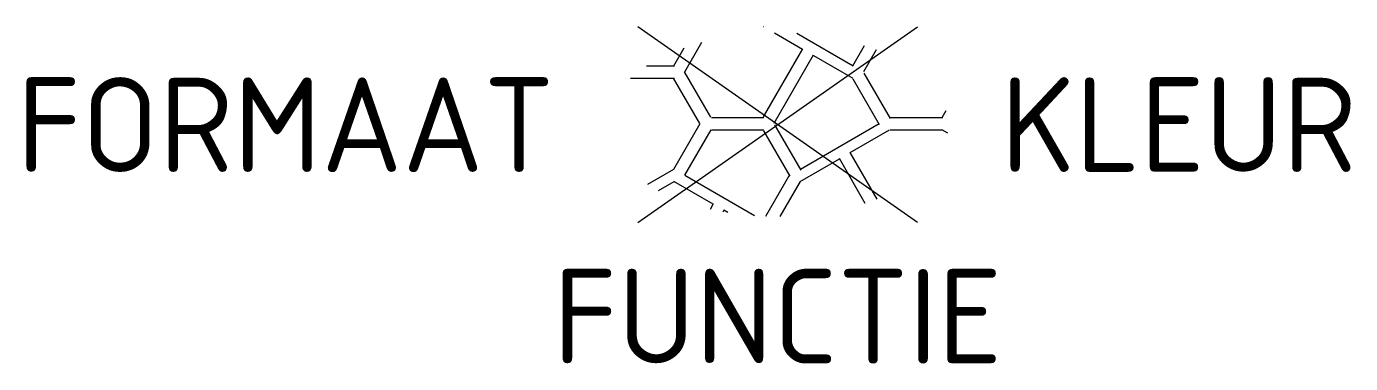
# Model space of a CAD drawing. Header units: metres. Extents: x -14.3 to 10.9, y -4.6 to 1.9.
import ezdxf
from ezdxf.enums import TextEntityAlignment as Align

# ---------------------------------------------------------------- set-up
doc = ezdxf.new("R2010")
doc.units = ezdxf.units.M
doc.styles.add('NLCS-ISO', font='NLCS-ISO.ttf')

msp = doc.modelspace()

# ---------------------------------------------------------------- linework, layer by layer
for p, q in [((-2.662, -1.864), (2.662, 1.864)), ((2.662, -1.864), (-2.662, 1.864)), ((-0.274, 1.871), (-0.269, 1.868)), ((-1.45, 1.566), (-1.776, 1)), ((-0.063, 1.749), (0.476, 1.438)), ((1.44, 1.117), (0.363, 1.739)), ((-1.98, 1.118), (-1.781, 1.464)), ((-0.268, 0.148), (0.482, 1.447)), ((-0.065, 0.03), (0.685, 1.329)), ((0.68, 1.32), (1.43, 0.887)), ((1.43, 1.122), (1.652, 1.507)), ((1.878, 1.428), (1.634, 1.005)), ((-2.497, 1.12), (-1.966, 1.12)), ((-2.803, 0.885), (-1.966, 0.885)), ((-1.482, 0.023), (-1.982, 0.889)), ((-1.778, 1.007), (-1.278, 0.141)), ((1.939, 0), (1.439, 0.866)), ((1.643, 0.984), (2.143, 0.118)), ((3.134, 0.139), (3.21, 0.271)), ((-1.978, -0.845), (-1.478, 0.021)), ((-1.262, 0.136), (-0.262, 0.136)), ((-0.061, 0), (0.439, -0.866)), ((0.434, -0.845), (1.934, 0.021)), ((2.146, 0.136), (3.146, 0.136)), ((-1.274, -0.097), (-1.774, -0.963)), ((-1.262, -0.099), (-0.262, -0.099)), ((0.236, -0.984), (-0.264, -0.118)), ((1.383, -0.532), (2.133, -0.099)), ((2.146, -0.099), (3.146, -0.099)), ((3.134, -0.097), (3.236, -0.156)), ((0.429, -1.083), (1.179, -0.65)), ((1.67, -1.501), (1.176, -0.645)), ((1.896, -1.421), (1.38, -0.528)), ((-2.474, -1.134), (-1.979, -0.848)), ((-0.439, -1.734), (-1.769, -0.965)), ((-0.226, -1.745), (0.226, -0.963)), ((-2.271, -1.251), (-1.974, -1.08)), ((-1.228, -1.513), (-1.978, -1.08)), ((0.43, -1.08), (0.044, -1.749)), ((-1.282, -1.608), (-1.222, -1.504)), ((-1.039, -1.658), (-1.018, -1.622)), ((-0.95, -1.673), (-1.024, -1.631))]:
    msp.add_line(p, q)

# ---------------------------------------------------------------- texts
at = {"style": 'NLCS-ISO'}
msp.add_attdef('FORMAAT', text='', height=1.8, dxfattribs=at).set_placement((-4.25, 0), align=Align.MIDDLE_RIGHT)
msp.add_attdef('KLEUR', text='', height=1.8, dxfattribs=at).set_placement((4.25, 0), align=Align.MIDDLE_LEFT)
at = {"style": 'NLCS-ISO', "flags": 1}
msp.add_attdef('FUNCTIE', text='', height=1.8, dxfattribs=at).set_placement((0, -2.75), align=Align.TOP_CENTER)

doc.saveas('drawing.dxf')
